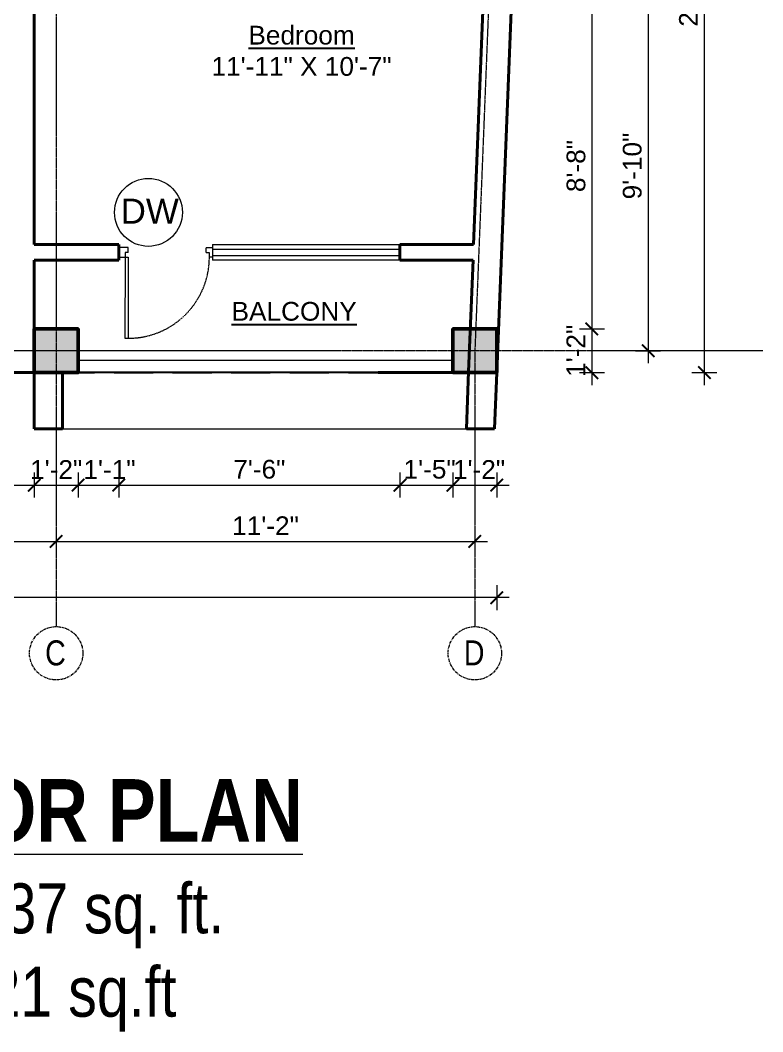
# Model space of a CAD drawing. Header units: inches. Extents: x 136316 to 155547, y -21384 to -17606.
# Drawn here: x 149173.8 to 149411.4, y -19967.6 to -19644 of the extents above; entities that cross this region are included whole.
import ezdxf

# ---------------------------------------------------------------- set-up
doc = ezdxf.new("R2010")
doc.units = ezdxf.units.IN
doc.header["$LTSCALE"] = 0.5
doc.header["$MEASUREMENT"] = 0
doc.header["$PDMODE"] = 66
doc.linetypes.add('CENTER', pattern=[2, 1.25, -0.25, 0.25, -0.25])
doc.linetypes.add('HIDDEN', pattern=[0.375, 0.25, -0.125])
for name, color, linetype, lineweight in [('Annotate-Lite.w', 177, 'Continuous', 9), ('Annotations-Bold.w', 177, 'Continuous', 13), ('C-COLUMN', 1, 'Continuous', 50), ('DIM', 4, 'Continuous', 5), ('DIM 1-100', 4, 'Continuous', 13), ('Door-Window.w', 4, 'Continuous', 15), ('PARAPET', 50, 'Continuous', 13), ('TEXT', 220, 'Continuous', 9), ('Text-100.w', 254, 'Continuous', 9), ('Toilet', 7, 'Continuous', 25), ('wall', 1, 'Continuous', 40)]:
    doc.layers.add(name, color=color, linetype=linetype, lineweight=lineweight)
doc.styles.add('ARAIL', font='ARIALN.TTF')
doc.styles.add('arial', font='arial.ttf')
doc.styles.add('arial.', font='arial.ttf')
doc.styles.add('gaurav', font='arial.ttf')
doc.styles.get("Standard").update_dxf_attribs({"font": 'arial.ttf'})
doc.dimstyles.new('1 by 96', dxfattribs={"dimtxt": 6, "dimasz": 4, "dimexe": 4, "dimexo": 4, "dimgap": 2, "dimtad": 1, "dimdec": 0, "dimzin": 0, "dimdsep": 46, "dimlunit": 4, "dimtxsty": 'Standard', "dimblk": 'ARCHTICK', "dimcen": 0, "dimdle": 4, "dimadec": 0, "dimazin": 0, "dimtfac": 1, "dimtdec": 0, "dimtix": 1, "dimtofl": 0, "dimtmove": 1, "dimatfit": 3, "dimldrblk": 'ARCHTICK', "dimfxl": 4, "dimfxlon": 1, "dimtolj": 1, "dimtzin": 0, "dimlwd": -1, "dimlwe": -1, "dimarcsym": 0})

# ---------------------------------------------------------------- blocks, each defined once
blk = doc.blocks.new('3-0')
at = {"ltscale": 3}
for p, q in [((11063.05, 10097.68), (11065.97, 10099.9)), ((11063.05, 10097.68), (11064.53, 10095.73)), ((11065.25, 10097.81), (11066.71, 10098.92)), ((11065.99, 10096.84), (11065.25, 10097.81)), ((11065.97, 10099.9), (11066.71, 10098.92)), ((11065.99, 10096.84), (11064.53, 10095.73)), ((11085.5, 10074.13), (11110.32, 10092.96)), ((11086.24, 10073.15), (11111.05, 10091.97)), ((11111.05, 10091.97), (11110.32, 10092.96)), ((11086.24, 10073.15), (11085.5, 10074.13)), ((11084.04, 10073.02), (11082.57, 10071.91)), ((11082.57, 10071.91), (11084.79, 10068.98)), ((11084.04, 10073.02), (11084.78, 10072.04)), ((11084.78, 10072.04), (11086.24, 10073.15)), ((11084.79, 10068.98), (11087.72, 10071.2)), ((11087.72, 10071.2), (11086.24, 10073.15))]:
    blk.add_line(p, q, dxfattribs=at)
at = {"layer": 'Door-Window.w', "color": 9, "linetype": 'HIDDEN', "lineweight": 18}
blk.add_arc((11085.5, 10074.13), 31.16, 37.1906, 127.1465, dxfattribs=at)
blk = doc.blocks.new('_ArchTick')
at = {"color": 0, "linetype": 'ByBlock', "const_width": 0.15}
blk.add_lwpolyline([(-0.5, -0.5), (0.5, 0.5)], dxfattribs=at)
blk = doc.blocks.new('*D288')
at = {"layer": 'Defpoints', "color": 0, "transparency": 16777216}
for p in [(149330.94, -19638.5), (149326.27, -19742.73), (149356.72, -19742.73)]:
    blk.add_point(p, dxfattribs=at)
at = {"layer": 'DIM 1-100', "color": 0, "transparency": 16777216}
for p, q in [((149356.72, -19634.5), (149356.72, -19746.73)), ((149352.72, -19638.5), (149360.72, -19638.5)), ((149352.72, -19742.73), (149360.72, -19742.73))]:
    blk.add_line(p, q, dxfattribs=at)
at = {"layer": 'DIM 1-100', "color": 0, "transparency": 16777216, "xscale": 4, "yscale": 4, "zscale": 4}
for p, rotation in [((149356.72, -19638.5), 90), ((149356.72, -19742.73), 270)]:
    blk.add_blockref('_ArchTick', p, dxfattribs=dict(at, rotation=rotation))
at = {"layer": 'DIM 1-100', "color": 0, "transparency": 16777216, "insert": (149351.65, -19690.61), "char_height": 6, "attachment_point": 5, "rotation": 90}
blk.add_mtext('\\A1;8\'-8"', dxfattribs=at)
blk = doc.blocks.new('*D289')
at = {"layer": 'Defpoints', "color": 0, "transparency": 16777216}
for p in [(149326.27, -19742.73), (149326.27, -19756.73), (149356.72, -19756.73)]:
    blk.add_point(p, dxfattribs=at)
at = {"layer": 'DIM 1-100', "color": 0, "transparency": 16777216}
for p, q in [((149356.72, -19738.73), (149356.72, -19760.73)), ((149352.72, -19742.73), (149360.72, -19742.73)), ((149352.72, -19756.73), (149360.72, -19756.73))]:
    blk.add_line(p, q, dxfattribs=at)
at = {"layer": 'DIM 1-100', "color": 0, "transparency": 16777216, "xscale": 4, "yscale": 4, "zscale": 4}
for p, rotation in [((149356.72, -19742.73), 90), ((149356.72, -19756.73), 270)]:
    blk.add_blockref('_ArchTick', p, dxfattribs=dict(at, rotation=rotation))
at = {"layer": 'DIM 1-100', "color": 0, "transparency": 16777216, "insert": (149351.58, -19749.73), "char_height": 6, "attachment_point": 5, "rotation": 90}
blk.add_mtext('\\A1;1\'-2"', dxfattribs=at)
blk = doc.blocks.new('*D291')
at = {"layer": 'Defpoints', "color": 0, "transparency": 16777216}
for p in [(149331.21, -19631.5), (149326.55, -19749.73), (149374.72, -19749.73)]:
    blk.add_point(p, dxfattribs=at)
at = {"layer": 'DIM 1-100', "color": 0, "transparency": 16777216}
for p, q in [((149374.72, -19627.5), (149374.72, -19753.73)), ((149370.72, -19631.5), (149378.72, -19631.5)), ((149370.72, -19749.73), (149378.72, -19749.73))]:
    blk.add_line(p, q, dxfattribs=at)
at = {"layer": 'DIM 1-100', "color": 0, "transparency": 16777216, "xscale": 4, "yscale": 4, "zscale": 4}
for p, rotation in [((149374.72, -19631.5), 90), ((149374.72, -19749.73), 270)]:
    blk.add_blockref('_ArchTick', p, dxfattribs=dict(at, rotation=rotation))
at = {"layer": 'DIM 1-100', "color": 0, "transparency": 16777216, "insert": (149369.65, -19690.61), "char_height": 6, "attachment_point": 5, "rotation": 90}
blk.add_mtext('\\A1;9\'-10"', dxfattribs=at)
blk = doc.blocks.new('*D292')
at = {"layer": 'Defpoints', "color": 0, "transparency": 16777216}
for p in [(149335.85, -19513.97), (149392.72, -19513.97), (149326.27, -19756.73)]:
    blk.add_point(p, dxfattribs=at)
at = {"layer": 'DIM 1-100', "color": 0, "transparency": 16777216}
for p, q in [((149392.72, -19760.73), (149392.72, -19509.97)), ((149388.72, -19513.97), (149396.72, -19513.97)), ((149388.72, -19756.73), (149396.72, -19756.73))]:
    blk.add_line(p, q, dxfattribs=at)
at = {"layer": 'DIM 1-100', "color": 0, "transparency": 16777216, "xscale": 4, "yscale": 4, "zscale": 4}
for p, rotation in [((149392.72, -19513.97), 90), ((149392.72, -19756.73), 270)]:
    blk.add_blockref('_ArchTick', p, dxfattribs=dict(at, rotation=rotation))
at = {"layer": 'DIM 1-100', "color": 0, "transparency": 16777216, "insert": (149387.65, -19635.35), "char_height": 6, "attachment_point": 5, "rotation": 90}
blk.add_mtext('\\A1;20\'-3"', dxfattribs=at)
blk = doc.blocks.new('*D333')
at = {"layer": 'Defpoints', "color": 0, "transparency": 16777216}
for p in [(149128.82, -19756.73), (149178.32, -19756.73), (149178.32, -19792.73)]:
    blk.add_point(p, dxfattribs=at)
at = {"layer": 'DIM 1-100', "color": 0, "transparency": 16777216}
for p, q in [((149128.82, -19788.73), (149128.82, -19796.73)), ((149178.32, -19788.73), (149178.32, -19796.73)), ((149124.82, -19792.73), (149182.32, -19792.73))]:
    blk.add_line(p, q, dxfattribs=at)
at = {"layer": 'DIM 1-100', "color": 0, "transparency": 16777216, "xscale": 4, "yscale": 4, "zscale": 4, "rotation": 180}
blk.add_blockref('_ArchTick', (149128.82, -19792.73), dxfattribs=at)
at = {"layer": 'DIM 1-100', "color": 0, "transparency": 16777216, "xscale": 4, "yscale": 4, "zscale": 4}
blk.add_blockref('_ArchTick', (149178.32, -19792.73), dxfattribs=at)
at = {"layer": 'DIM 1-100', "color": 0, "transparency": 16777216, "insert": (149153.57, -19787.72), "char_height": 6, "attachment_point": 5}
blk.add_mtext('\\A1;4\'-2"', dxfattribs=at)
blk = doc.blocks.new('*D334')
at = {"layer": 'Defpoints', "color": 0, "transparency": 16777216}
for p in [(149178.32, -19756.73), (149192.32, -19756.73), (149192.32, -19792.73)]:
    blk.add_point(p, dxfattribs=at)
at = {"layer": 'DIM 1-100', "color": 0, "transparency": 16777216}
for p, q in [((149178.32, -19788.73), (149178.32, -19796.73)), ((149192.32, -19788.73), (149192.32, -19796.73)), ((149174.32, -19792.73), (149196.32, -19792.73))]:
    blk.add_line(p, q, dxfattribs=at)
at = {"layer": 'DIM 1-100', "color": 0, "transparency": 16777216, "xscale": 4, "yscale": 4, "zscale": 4, "rotation": 180}
blk.add_blockref('_ArchTick', (149178.32, -19792.73), dxfattribs=at)
at = {"layer": 'DIM 1-100', "color": 0, "transparency": 16777216, "xscale": 4, "yscale": 4, "zscale": 4}
blk.add_blockref('_ArchTick', (149192.32, -19792.73), dxfattribs=at)
at = {"layer": 'DIM 1-100', "color": 0, "transparency": 16777216, "insert": (149185.32, -19787.72), "char_height": 6, "attachment_point": 5}
blk.add_mtext('\\A1;1\'-2"', dxfattribs=at)
blk = doc.blocks.new('*D335')
at = {"layer": 'Defpoints', "color": 0, "transparency": 16777216}
for p in [(149205.32, -19720.73), (149192.32, -19756.73), (149205.32, -19792.73)]:
    blk.add_point(p, dxfattribs=at)
at = {"layer": 'DIM 1-100', "color": 0, "transparency": 16777216}
for p, q in [((149192.32, -19788.73), (149192.32, -19796.73)), ((149205.32, -19788.73), (149205.32, -19796.73)), ((149188.32, -19792.73), (149209.32, -19792.73))]:
    blk.add_line(p, q, dxfattribs=at)
at = {"layer": 'DIM 1-100', "color": 0, "transparency": 16777216, "xscale": 4, "yscale": 4, "zscale": 4, "rotation": 180}
blk.add_blockref('_ArchTick', (149192.32, -19792.73), dxfattribs=at)
at = {"layer": 'DIM 1-100', "color": 0, "transparency": 16777216, "xscale": 4, "yscale": 4, "zscale": 4}
blk.add_blockref('_ArchTick', (149205.32, -19792.73), dxfattribs=at)
at = {"layer": 'DIM 1-100', "color": 0, "transparency": 16777216, "insert": (149202.37, -19787.72), "char_height": 6, "attachment_point": 5}
blk.add_mtext('\\A1;1\'-1"', dxfattribs=at)
blk = doc.blocks.new('*D336')
at = {"layer": 'Defpoints', "color": 0, "transparency": 16777216}
for p in [(149205.32, -19720.73), (149295.32, -19720.73), (149295.32, -19792.73)]:
    blk.add_point(p, dxfattribs=at)
at = {"layer": 'DIM 1-100', "color": 0, "transparency": 16777216}
for p, q in [((149205.32, -19788.73), (149205.32, -19796.73)), ((149295.32, -19788.73), (149295.32, -19796.73)), ((149201.32, -19792.73), (149299.32, -19792.73))]:
    blk.add_line(p, q, dxfattribs=at)
at = {"layer": 'DIM 1-100', "color": 0, "transparency": 16777216, "xscale": 4, "yscale": 4, "zscale": 4, "rotation": 180}
blk.add_blockref('_ArchTick', (149205.32, -19792.73), dxfattribs=at)
at = {"layer": 'DIM 1-100', "color": 0, "transparency": 16777216, "xscale": 4, "yscale": 4, "zscale": 4}
blk.add_blockref('_ArchTick', (149295.32, -19792.73), dxfattribs=at)
at = {"layer": 'DIM 1-100', "color": 0, "transparency": 16777216, "insert": (149250.32, -19787.67), "char_height": 6, "attachment_point": 5}
blk.add_mtext('\\A1;7\'-6"', dxfattribs=at)
blk = doc.blocks.new('*D337')
at = {"layer": 'Defpoints', "color": 0, "transparency": 16777216}
for p in [(149295.32, -19720.73), (149312.27, -19756.73), (149312.27, -19792.73)]:
    blk.add_point(p, dxfattribs=at)
at = {"layer": 'DIM 1-100', "color": 0, "transparency": 16777216}
for p, q in [((149295.32, -19788.73), (149295.32, -19796.73)), ((149312.27, -19788.73), (149312.27, -19796.73)), ((149291.32, -19792.73), (149316.27, -19792.73))]:
    blk.add_line(p, q, dxfattribs=at)
at = {"layer": 'DIM 1-100', "color": 0, "transparency": 16777216, "xscale": 4, "yscale": 4, "zscale": 4, "rotation": 180}
blk.add_blockref('_ArchTick', (149295.32, -19792.73), dxfattribs=at)
at = {"layer": 'DIM 1-100', "color": 0, "transparency": 16777216, "xscale": 4, "yscale": 4, "zscale": 4}
blk.add_blockref('_ArchTick', (149312.27, -19792.73), dxfattribs=at)
at = {"layer": 'DIM 1-100', "color": 0, "transparency": 16777216, "insert": (149304.8, -19787.67), "char_height": 6, "attachment_point": 5}
blk.add_mtext('\\A1;1\'-5"', dxfattribs=at)
blk = doc.blocks.new('*D338')
at = {"layer": 'Defpoints', "color": 0, "transparency": 16777216}
for p in [(149312.27, -19756.73), (149326.27, -19756.73), (149326.27, -19792.73)]:
    blk.add_point(p, dxfattribs=at)
at = {"layer": 'DIM 1-100', "color": 0, "transparency": 16777216}
for p, q in [((149312.27, -19788.73), (149312.27, -19796.73)), ((149326.27, -19788.73), (149326.27, -19796.73)), ((149308.27, -19792.73), (149330.27, -19792.73))]:
    blk.add_line(p, q, dxfattribs=at)
at = {"layer": 'DIM 1-100', "color": 0, "transparency": 16777216, "xscale": 4, "yscale": 4, "zscale": 4, "rotation": 180}
blk.add_blockref('_ArchTick', (149312.27, -19792.73), dxfattribs=at)
at = {"layer": 'DIM 1-100', "color": 0, "transparency": 16777216, "xscale": 4, "yscale": 4, "zscale": 4}
blk.add_blockref('_ArchTick', (149326.27, -19792.73), dxfattribs=at)
at = {"layer": 'DIM 1-100', "color": 0, "transparency": 16777216, "insert": (149320.62, -19787.72), "char_height": 6, "attachment_point": 5}
blk.add_mtext('\\A1;1\'-2"', dxfattribs=at)
blk = doc.blocks.new('*D341')
at = {"layer": 'Defpoints', "color": 0, "transparency": 16777216}
for p in [(149067.82, -19756.73), (149185.32, -19756.73), (149185.32, -19810.73)]:
    blk.add_point(p, dxfattribs=at)
at = {"layer": 'DIM 1-100', "color": 0, "transparency": 16777216}
for p, q in [((149067.82, -19806.73), (149067.82, -19814.73)), ((149185.32, -19806.73), (149185.32, -19814.73)), ((149063.82, -19810.73), (149189.32, -19810.73))]:
    blk.add_line(p, q, dxfattribs=at)
at = {"layer": 'DIM 1-100', "color": 0, "transparency": 16777216, "xscale": 4, "yscale": 4, "zscale": 4, "rotation": 180}
blk.add_blockref('_ArchTick', (149067.82, -19810.73), dxfattribs=at)
at = {"layer": 'DIM 1-100', "color": 0, "transparency": 16777216, "xscale": 4, "yscale": 4, "zscale": 4}
blk.add_blockref('_ArchTick', (149185.32, -19810.73), dxfattribs=at)
at = {"layer": 'DIM 1-100', "color": 0, "transparency": 16777216, "insert": (149126.57, -19805.67), "char_height": 6, "attachment_point": 5}
blk.add_mtext('\\A1;9\'-10"', dxfattribs=at)
blk = doc.blocks.new('*D342')
at = {"layer": 'Defpoints', "color": 0, "transparency": 16777216}
for p in [(149185.32, -19756.73), (149319.27, -19756.73), (149319.27, -19810.73)]:
    blk.add_point(p, dxfattribs=at)
at = {"layer": 'DIM 1-100', "color": 0, "transparency": 16777216}
for p, q in [((149185.32, -19806.73), (149185.32, -19814.73)), ((149319.27, -19806.73), (149319.27, -19814.73)), ((149181.32, -19810.73), (149323.27, -19810.73))]:
    blk.add_line(p, q, dxfattribs=at)
at = {"layer": 'DIM 1-100', "color": 0, "transparency": 16777216, "xscale": 4, "yscale": 4, "zscale": 4, "rotation": 180}
blk.add_blockref('_ArchTick', (149185.32, -19810.73), dxfattribs=at)
at = {"layer": 'DIM 1-100', "color": 0, "transparency": 16777216, "xscale": 4, "yscale": 4, "zscale": 4}
blk.add_blockref('_ArchTick', (149319.27, -19810.73), dxfattribs=at)
at = {"layer": 'DIM 1-100', "color": 0, "transparency": 16777216, "insert": (149252.3, -19805.72), "char_height": 6, "attachment_point": 5}
blk.add_mtext('\\A1;11\'-2"', dxfattribs=at)
blk = doc.blocks.new('*D264')
at = {"layer": 'Defpoints', "color": 0, "transparency": 16777216}
for p in [(148934.17, -19756.73), (149326.27, -19756.73), (148934.17, -19828.73)]:
    blk.add_point(p, dxfattribs=at)
at = {"layer": 'DIM 1-100', "color": 0, "transparency": 16777216}
for p, q in [((148934.17, -19824.73), (148934.17, -19832.73)), ((149326.27, -19824.73), (149326.27, -19832.73)), ((149330.27, -19828.73), (148930.17, -19828.73))]:
    blk.add_line(p, q, dxfattribs=at)
at = {"layer": 'DIM 1-100', "color": 0, "transparency": 16777216, "xscale": 4, "yscale": 4, "zscale": 4, "rotation": 180}
blk.add_blockref('_ArchTick', (148934.17, -19828.73), dxfattribs=at)
at = {"layer": 'DIM 1-100', "color": 0, "transparency": 16777216, "xscale": 4, "yscale": 4, "zscale": 4}
blk.add_blockref('_ArchTick', (149326.27, -19828.73), dxfattribs=at)
at = {"layer": 'DIM 1-100', "color": 0, "transparency": 16777216, "insert": (149130.22, -19823.66), "char_height": 6, "attachment_point": 5}
blk.add_mtext('\\A1;32\'-8"', dxfattribs=at)

msp = doc.modelspace()

# ---------------------------------------------------------------- hatches: boundary and pattern name
at = {"layer": 'C-COLUMN'}
h = msp.add_hatch(color=256, dxfattribs=at)
h.dxf.hatch_style = 1
h.paths.add_polyline_path([(149192.32, -19742.73), (149178.32, -19742.73), (149178.32, -19756.73), (149192.32, -19756.73)])
h = msp.add_hatch(color=256, dxfattribs=at)
h.dxf.hatch_style = 1
h.paths.add_polyline_path([(149326.27, -19742.73), (149312.27, -19742.73), (149312.27, -19756.73), (149326.27, -19756.73)])

# ---------------------------------------------------------------- linework, layer by layer
at = {"layer": 'Annotate-Lite.w', "ltscale": 0.005}
msp.add_circle((149214.84, -19705.45), 10.86, dxfattribs=at)
at = {"layer": 'Annotations-Bold.w', "linetype": 'CENTER', "ltscale": 0.3}
for p, q in [((149185.32, -19391.25), (149185.32, -19838)), ((149411.39, -19749.73), (148851.17, -19749.73))]:
    msp.add_line(p, q, dxfattribs=at)
msp.add_lwpolyline([(149328.38, -19391.25), (149328.38, -19520.9), (149319.27, -19749.73), (149319.27, -19838)], dxfattribs=at)
at = {"layer": 'Annotations-Bold.w', "linetype": 'CENTER', "ltscale": 1.5}
for centre in [(149185.32, -19846.53), (149319.27, -19846.53)]:
    msp.add_circle(centre, 8.53, dxfattribs=at)
at = {"layer": 'C-COLUMN'}
for points in [[(149178.32, -19756.73), (149192.32, -19756.73), (149192.32, -19742.73), (149178.32, -19742.73)], [(149312.27, -19756.73), (149326.27, -19756.73), (149326.27, -19742.73), (149312.27, -19742.73)]]:
    msp.add_lwpolyline(points, close=True, dxfattribs=at)
at = {"layer": 'Defpoints'}
msp.add_lwpolyline([(149335.85, -19513.97), (149326.27, -19756.73), (148934.17, -19756.73), (148934.28, -19453.33), (149335.85, -19513.97)], dxfattribs=at)
at = {"layer": 'DIM'}
for p, q in [((149235.32, -19715.73), (149295.32, -19715.73)), ((149235.32, -19715.73), (149235.32, -19720.73)), ((149235.32, -19717.23), (149295.32, -19717.23)), ((149235.32, -19719.23), (149295.32, -19719.23)), ((149295.32, -19720.73), (149235.32, -19720.73))]:
    msp.add_line(p, q, dxfattribs=at)
at = {"layer": 'PARAPET', "ltscale": 100}
for p, q in [((149192.32, -19752.73), (149312.27, -19752.73)), ((149192.32, -19756.73), (149326.27, -19756.73)), ((149326.27, -19756.73), (149325.56, -19774.73)), ((149187.32, -19774.73), (149316.56, -19774.73))]:
    msp.add_line(p, q, dxfattribs=at)
at = {"layer": 'Toilet'}
msp.add_line((149326.27, -19756.73), (149335.85, -19513.97), dxfattribs=at)
at = {"layer": 'Toilet', "linetype": 'HIDDEN', "ltscale": 100}
msp.add_line((149128.82, -19756.73), (149326.27, -19756.73), dxfattribs=at)
at = {"layer": 'wall'}
for p, q in [((149326.27, -19756.73), (149335.85, -19513.97)), ((149318.88, -19715.73), (149323.9, -19588.5)), ((149178.32, -19715.73), (149178.32, -19629.5)), ((149205.32, -19715.73), (149178.32, -19715.73)), ((149205.32, -19715.73), (149205.32, -19720.73)), ((149205.32, -19715.73), (149205.32, -19720.73)), ((149295.32, -19720.73), (149295.32, -19715.73)), ((149295.32, -19715.73), (149318.88, -19715.73)), ((149178.32, -19747.73), (149178.32, -19720.73)), ((149205.32, -19720.73), (149178.32, -19720.73)), ((149295.32, -19720.73), (149318.69, -19720.73)), ((149317.28, -19756.38), (149318.69, -19720.73)), ((149128.82, -19756.73), (149178.32, -19756.73)), ((149178.32, -19756.73), (149178.32, -19774.73)), ((149187.32, -19756.73), (149187.32, -19774.73)), ((149288.3, -19756.73), (149326.27, -19756.73)), ((149317.28, -19756.38), (149316.56, -19774.73)), ((149326.27, -19756.73), (149325.56, -19774.73)), ((149178.32, -19774.73), (149187.32, -19774.73)), ((149316.56, -19774.73), (149325.56, -19774.73))]:
    msp.add_line(p, q, dxfattribs=at)

# ---------------------------------------------------------------- block references
at = {"layer": 'Door-Window.w', "linetype": 'ByBlock', "xscale": 0.8331589850765497, "yscale": 0.8331589850765497, "zscale": 0.8331589850765497, "rotation": 232.7330628613127}
msp.add_blockref('3-0', (148121.41, -7287.14), dxfattribs=at)

# ---------------------------------------------------------------- texts
at = {"layer": 'Annotate-Lite.w', "ltscale": 0.005, "insert": (149205.95, -19701.05), "char_height": 8, "attachment_point": 1, "style": 'gaurav'}
msp.add_mtext_dynamic_manual_height_columns('DW', width=8, gutter_width=100, heights=[0], dxfattribs=at)
at = {"layer": 'Annotations-Bold.w', "linetype": 'CENTER', "ltscale": 1.5, "char_height": 8, "attachment_point": 1, "style": 'ARAIL'}
for s, insert in [('C', (149181.78, -19842.4)), ('D', (149315.74, -19842.4))]:
    msp.add_mtext_dynamic_manual_height_columns(s, width=6.5393, gutter_width=100, heights=[0], dxfattribs=dict(at, insert=insert))
at = {"layer": 'TEXT', "lineweight": -2, "char_height": 6, "width": 127.5059, "attachment_point": 5, "style": 'arial.'}
for s, insert in [('{\\LBedroom\\P}11\'-11" X 10\'-7"', (149263.82, -19653.77)), ('{\\LBALCONY}', (149261.46, -19737.14))]:
    msp.add_mtext(s, dxfattribs=dict(at, insert=insert))
at = {"layer": 'Text-100.w', "insert": (149153.51, -19886.81), "char_height": 20, "width": 569.1024, "attachment_point": 2, "style": 'arial'}
msp.add_mtext('\\A1;{\\fArial Narrow|b1|i0|c0|p34;\\LFIRST FLOOR PLAN\\P\\fArial Narrow|b0|i0|c0|p34;\\H0.8x;\\lAREA : 721.37 sq. ft.\\PVOID: 32.21 sq.ft}', dxfattribs=at)

# ---------------------------------------------------------------- dimensions: what is measured, and where the dimension line sits
at = {"layer": 'DIM 1-100'}
for base, p1, p2, picture, middle in [((149392.72, -19513.97), (149326.27, -19756.73), (149335.85, -19513.97), '*D292', (149387.65, -19635.35)), ((149374.72, -19749.73), (149331.21, -19631.5), (149326.55, -19749.73), '*D291', (149369.65, -19690.61)), ((149356.72, -19742.73), (149330.94, -19638.5), (149326.27, -19742.73), '*D288', (149351.65, -19690.61))]:
    dim = msp.add_linear_dim(base=base, p1=p1, p2=p2, angle=90, dimstyle='1 by 96', dxfattribs=at)
    dim.commit()
    dim.dimension.update_dxf_attribs({"geometry": picture, "text_midpoint": middle})
for base, p1, p2, picture, middle in [((149205.32, -19792.73), (149192.32, -19756.73), (149205.32, -19720.73), '*D335', (149202.37, -19792.73)), ((149312.27, -19792.73), (149295.32, -19720.73), (149312.27, -19756.73), '*D337', (149304.8, -19792.73)), ((149192.32, -19792.73), (149178.32, -19756.73), (149192.32, -19756.73), '*D334', (149185.32, -19792.73)), ((149326.27, -19792.73), (149312.27, -19756.73), (149326.27, -19756.73), '*D338', (149320.62, -19792.73))]:
    dim = msp.add_linear_dim(base=base, p1=p1, p2=p2, dimstyle='1 by 96', dxfattribs=at)
    dim.commit()
    dim.dimension.update_dxf_attribs({"geometry": picture, "text_midpoint": middle, "dimtype": 160})
for base, p1, p2, picture, middle in [((149295.32, -19792.73), (149205.32, -19720.73), (149295.32, -19720.73), '*D336', (149250.32, -19787.67)), ((148934.17, -19828.73), (149326.27, -19756.73), (148934.17, -19756.73), '*D264', (149130.22, -19823.66)), ((149185.31777052, -19810.73025565), (149067.81777052, -19756.73025565), (149185.31777052, -19756.73025565), '*D341', (149126.56777052, -19805.66681773)), ((149178.31777052, -19792.73025565), (149128.81777052, -19756.73025565), (149178.31777052, -19756.73025565), '*D333', (149153.56777052, -19787.71797734)), ((149319.27, -19810.73), (149185.32, -19756.73), (149319.27, -19756.73), '*D342', (149252.3, -19805.72))]:
    dim = msp.add_linear_dim(base=base, p1=p1, p2=p2, dimstyle='1 by 96', dxfattribs=at)
    dim.commit()
    dim.dimension.update_dxf_attribs({"geometry": picture, "text_midpoint": middle})
dim = msp.add_linear_dim(base=(149356.72, -19756.73), p1=(149326.27, -19742.73), p2=(149326.27, -19756.73), angle=90, dimstyle='1 by 96', dxfattribs=at)
dim.commit()
dim.dimension.update_dxf_attribs({"geometry": '*D289', "text_midpoint": (149356.59, -19749.73), "dimtype": 160})

doc.saveas('drawing.dxf')
